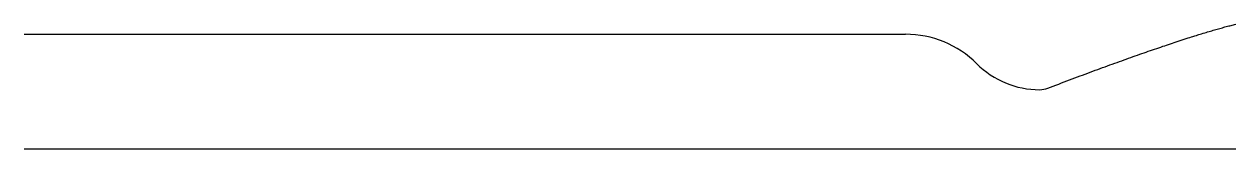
# Model space of a CAD drawing. Header units: millimetres. Extents: x -337 to 65, y 0 to 41.
import ezdxf

# ---------------------------------------------------------------- set-up
doc = ezdxf.new("R2010")
doc.units = ezdxf.units.MM
doc.layers.add('CENTERLINE', color=1, linetype='Continuous')
doc.layers.add('WALL_UPPER', color=5, linetype='Continuous')

msp = doc.modelspace()

# ---------------------------------------------------------------- linework, layer by layer
at = {"layer": 'CENTERLINE'}
msp.add_line((-336.91, 0), (65.07, 0), dxfattribs=at)
at = {"layer": 'WALL_UPPER'}
msp.add_line((-336.91, 38.1), (-44.5, 38.1), dxfattribs=at)
for centre, radius, start, end in [((-44.5, 4.68), 33.42, 45, 90), ((0, 49.17), 29.5, -135, -90), ((0, 27.18), 7.51, -90, -69)]:
    msp.add_arc(centre, radius, start, end, dxfattribs=at)
msp.add_open_spline([(2.69, 20.17), (45.38, 36.55), (65.07, 41.46)], degree=2, dxfattribs=at)

doc.saveas('drawing.dxf')
